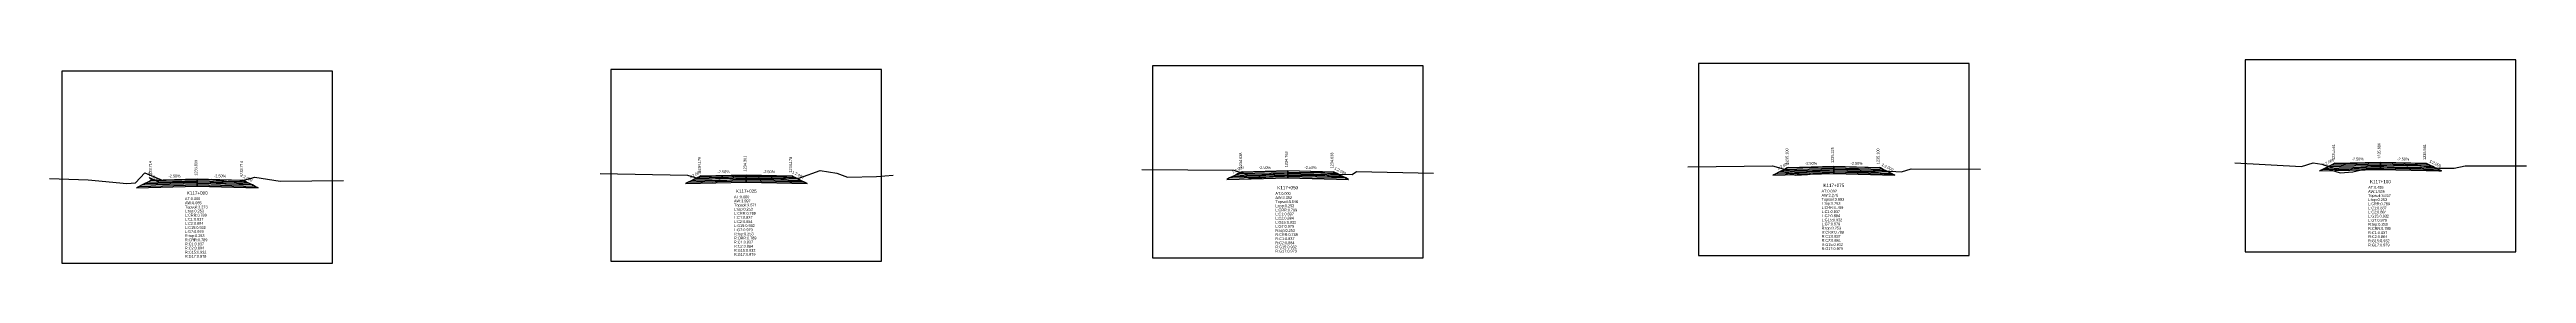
# Model space of a CAD drawing. Extents: x -7 to 78429, y 1189 to 1262.
# Drawn here: x 74522.9 to 74794.7, y 1224.6 to 1246.9 of the extents above; entities that cross this region are included whole.
import ezdxf
from ezdxf.enums import TextEntityAlignment as Align

# ---------------------------------------------------------------- set-up
doc = ezdxf.new("R2010")
doc.units = 0

msp = doc.modelspace()

# ---------------------------------------------------------------- linework, layer by layer
at = {"layer": 'A4_BORDER', "color": 7}
for points in [[(74524.26, 1224.631), (74553.96, 1224.631), (74553.96, 1245.631), (74524.26, 1245.631), (74524.26, 1224.631)], [(74584.513, 1224.832), (74614.213, 1224.832), (74614.213, 1245.832), (74584.513, 1245.832), (74584.513, 1224.832)], [(74643.922, 1225.203), (74673.622, 1225.203), (74673.622, 1246.203), (74643.922, 1246.203), (74643.922, 1225.203)], [(74703.856, 1225.464), (74733.556, 1225.464), (74733.556, 1246.464), (74703.856, 1246.464), (74703.856, 1225.464)], [(74763.842, 1225.873), (74793.542, 1225.873), (74793.542, 1246.873), (74763.842, 1246.873), (74763.842, 1225.873)]]:
    msp.add_lwpolyline(points, dxfattribs=at)
at = {"layer": 'CLEAR_GROUND', "color": 8}
for points in [[(74653.22, 1234.362), (74654.741, 1233.892), (74658.807, 1234.248), (74662.55, 1234.249), (74664.053, 1234.058), (74664.941, 1234.053)], [(74712.92, 1234.707), (74714.521, 1234.243), (74715.813, 1234.313), (74716.702, 1234.442), (74718.741, 1234.593), (74722.488, 1234.676), (74724.182, 1234.445), (74725.127, 1234.389)], [(74772.62, 1235.025), (74774.264, 1234.502), (74775.642, 1234.636), (74776.593, 1234.845), (74778.707, 1234.996), (74779.781, 1235.099), (74782.825, 1235.025), (74785.105, 1234.723), (74785.368, 1234.723)], [(74533.82, 1234.004), (74535.194, 1233.41), (74537.837, 1233.535), (74539.091, 1233.481), (74540.619, 1233.511), (74542.296, 1233.299), (74543.703, 1233.272), (74544.558, 1233.49)], [(74593.52, 1233.755), (74594.165, 1233.565), (74595.612, 1233.537), (74598.526, 1233.838), (74599.348, 1233.857), (74602.944, 1233.881), (74604.405, 1233.632), (74605.3, 1233.663), (74605.352, 1233.682)]]:
    msp.add_lwpolyline(points, dxfattribs=at)
at = {"layer": 'DESIGN_ROAD_TRIMMED', "color": 1}
for points in [[(74593.52, 1233.755), (74594.363, 1234.176), (74594.363, 1234.176), (74594.258, 1234.123), (74594.258, 1234.123), (74593.942, 1233.965), (74593.942, 1233.965), (74593.626, 1233.808), (74593.626, 1233.808), (74593.31, 1233.65), (74593.31, 1233.65), (74592.994, 1233.492), (74592.994, 1233.492), (74592.679, 1233.334), (74599.363, 1233.501), (74599.363, 1233.651), (74599.363, 1233.651), (74599.363, 1233.801), (74599.363, 1233.801), (74599.363, 1233.951), (74599.363, 1233.951), (74599.363, 1234.101), (74599.363, 1234.101), (74599.363, 1234.251), (74599.363, 1234.251), (74599.363, 1234.301), (74599.363, 1234.301), (74599.363, 1234.301), (74599.363, 1234.301), (74599.363, 1234.301), (74599.363, 1234.251), (74599.363, 1234.251), (74599.363, 1234.101), (74599.363, 1234.101), (74599.363, 1233.951), (74599.363, 1233.951), (74599.363, 1233.801), (74599.363, 1233.801), (74599.363, 1233.651), (74599.363, 1233.651), (74599.363, 1233.501), (74606.047, 1233.334), (74605.731, 1233.492), (74605.731, 1233.492), (74605.415, 1233.65), (74605.415, 1233.65), (74605.1, 1233.808), (74605.1, 1233.808), (74604.784, 1233.965), (74604.784, 1233.965), (74604.468, 1234.123), (74604.468, 1234.123), (74604.363, 1234.176), (74604.363, 1234.176), (74605.352, 1233.682)], [(74653.22, 1234.362), (74653.772, 1234.638), (74653.772, 1234.638), (74653.666, 1234.585), (74653.666, 1234.585), (74653.35, 1234.427), (74653.35, 1234.427), (74653.035, 1234.27), (74653.035, 1234.27), (74652.719, 1234.112), (74652.719, 1234.112), (74652.403, 1233.954), (74652.403, 1233.954), (74652.087, 1233.796), (74658.772, 1233.963), (74658.772, 1234.113), (74658.772, 1234.113), (74658.772, 1234.263), (74658.772, 1234.263), (74658.772, 1234.413), (74658.772, 1234.413), (74658.772, 1234.563), (74658.772, 1234.563), (74658.772, 1234.713), (74658.772, 1234.713), (74658.772, 1234.763), (74658.772, 1234.763), (74658.772, 1234.763), (74658.772, 1234.763), (74658.772, 1234.763), (74658.772, 1234.713), (74658.772, 1234.713), (74658.772, 1234.563), (74658.772, 1234.563), (74658.772, 1234.413), (74658.772, 1234.413), (74658.772, 1234.263), (74658.772, 1234.263), (74658.772, 1234.113), (74658.772, 1234.113), (74658.772, 1233.963), (74665.456, 1233.796), (74665.14, 1233.954), (74665.14, 1233.954), (74664.824, 1234.112), (74664.824, 1234.112), (74664.508, 1234.27), (74664.508, 1234.27), (74664.193, 1234.427), (74664.193, 1234.427), (74663.877, 1234.585), (74663.877, 1234.585), (74663.772, 1234.638), (74663.772, 1234.638), (74664.941, 1234.053)], [(74712.92, 1234.707), (74713.706, 1235.1), (74713.706, 1235.1), (74713.601, 1235.047), (74713.601, 1235.047), (74713.285, 1234.889), (74713.285, 1234.889), (74712.969, 1234.732), (74712.969, 1234.732), (74712.653, 1234.574), (74712.653, 1234.574), (74712.338, 1234.416), (74712.338, 1234.416), (74712.022, 1234.258), (74718.706, 1234.425), (74718.706, 1234.575), (74718.706, 1234.575), (74718.706, 1234.725), (74718.706, 1234.725), (74718.706, 1234.875), (74718.706, 1234.875), (74718.706, 1235.025), (74718.706, 1235.025), (74718.706, 1235.175), (74718.706, 1235.175), (74718.706, 1235.225), (74718.706, 1235.225), (74718.706, 1235.225), (74718.706, 1235.225), (74718.706, 1235.225), (74718.706, 1235.175), (74718.706, 1235.175), (74718.706, 1235.025), (74718.706, 1235.025), (74718.706, 1234.875), (74718.706, 1234.875), (74718.706, 1234.725), (74718.706, 1234.725), (74718.706, 1234.575), (74718.706, 1234.575), (74718.706, 1234.425), (74725.39, 1234.258), (74725.074, 1234.416), (74725.074, 1234.416), (74724.759, 1234.574), (74724.759, 1234.574), (74724.443, 1234.732), (74724.443, 1234.732), (74724.127, 1234.889), (74724.127, 1234.889), (74723.811, 1235.047), (74723.811, 1235.047), (74723.706, 1235.1), (74723.706, 1235.1), (74725.127, 1234.389)], [(74772.62, 1235.025), (74773.692, 1235.561), (74773.692, 1235.561), (74773.586, 1235.508), (74773.586, 1235.508), (74773.271, 1235.35), (74773.271, 1235.35), (74772.955, 1235.193), (74772.955, 1235.193), (74772.639, 1235.035), (74772.639, 1235.035), (74772.323, 1234.877), (74772.323, 1234.877), (74772.007, 1234.719), (74778.692, 1234.886), (74778.692, 1235.036), (74778.692, 1235.036), (74778.692, 1235.186), (74778.692, 1235.186), (74778.692, 1235.336), (74778.692, 1235.336), (74778.692, 1235.486), (74778.692, 1235.486), (74778.692, 1235.636), (74778.692, 1235.636), (74778.692, 1235.686), (74778.692, 1235.686), (74778.692, 1235.686), (74778.692, 1235.686), (74778.692, 1235.686), (74778.692, 1235.636), (74778.692, 1235.636), (74778.692, 1235.486), (74778.692, 1235.486), (74778.692, 1235.336), (74778.692, 1235.336), (74778.692, 1235.186), (74778.692, 1235.186), (74778.692, 1235.036), (74778.692, 1235.036), (74778.692, 1234.886), (74785.376, 1234.719), (74785.06, 1234.877), (74785.06, 1234.877), (74784.744, 1235.035), (74784.744, 1235.035), (74784.428, 1235.193), (74784.428, 1235.193), (74784.113, 1235.35), (74784.113, 1235.35), (74783.797, 1235.508), (74783.797, 1235.508), (74783.692, 1235.561), (74783.692, 1235.561), (74785.368, 1234.723)], [(74533.82, 1234.004), (74534.11, 1233.714), (74534.11, 1233.714), (74534.005, 1233.661), (74534.005, 1233.661), (74533.689, 1233.503), (74533.689, 1233.503), (74533.374, 1233.346), (74533.374, 1233.346), (74533.058, 1233.188), (74533.058, 1233.188), (74532.742, 1233.03), (74532.742, 1233.03), (74532.426, 1232.872), (74539.11, 1233.039), (74539.11, 1233.189), (74539.11, 1233.189), (74539.11, 1233.339), (74539.11, 1233.339), (74539.11, 1233.489), (74539.11, 1233.489), (74539.11, 1233.639), (74539.11, 1233.639), (74539.11, 1233.789), (74539.11, 1233.789), (74539.11, 1233.839), (74539.11, 1233.839), (74539.11, 1233.839), (74539.11, 1233.839), (74539.11, 1233.839), (74539.11, 1233.789), (74539.11, 1233.789), (74539.11, 1233.639), (74539.11, 1233.639), (74539.11, 1233.489), (74539.11, 1233.489), (74539.11, 1233.339), (74539.11, 1233.339), (74539.11, 1233.189), (74539.11, 1233.189), (74539.11, 1233.039), (74545.795, 1232.872), (74545.479, 1233.03), (74545.479, 1233.03), (74545.163, 1233.188), (74545.163, 1233.188), (74544.847, 1233.346), (74544.847, 1233.346), (74544.531, 1233.503), (74544.531, 1233.503), (74544.216, 1233.661), (74544.216, 1233.661), (74544.11, 1233.714), (74544.11, 1233.714), (74544.558, 1233.49)]]:
    msp.add_lwpolyline(points, dxfattribs=at)
at = {"layer": 'FINISHED_ROAD', "color": 2}
for points in [[(74594.363, 1234.176), (74594.363, 1234.176), (74599.363, 1234.301), (74604.363, 1234.176), (74604.363, 1234.176)], [(74653.772, 1234.638), (74653.772, 1234.638), (74658.772, 1234.763), (74663.772, 1234.638), (74663.772, 1234.638)], [(74713.706, 1235.1), (74713.706, 1235.1), (74718.706, 1235.225), (74723.706, 1235.1), (74723.706, 1235.1)], [(74773.692, 1235.561), (74773.692, 1235.561), (74778.692, 1235.686), (74783.692, 1235.561), (74783.692, 1235.561)], [(74534.11, 1233.714), (74534.11, 1233.714), (74539.11, 1233.839), (74544.11, 1233.714), (74544.11, 1233.714)]]:
    msp.add_lwpolyline(points, dxfattribs=at)
at = {"layer": 'LAYER_0', "color": 4}
for points in [[(74594.363, 1234.176), (74594.258, 1234.123), (74599.363, 1234.251), (74599.363, 1234.301)], [(74653.772, 1234.638), (74653.666, 1234.585), (74658.772, 1234.713), (74658.772, 1234.763)], [(74713.706, 1235.1), (74713.601, 1235.047), (74718.706, 1235.175), (74718.706, 1235.225)], [(74773.692, 1235.561), (74773.586, 1235.508), (74778.692, 1235.636), (74778.692, 1235.686)], [(74534.11, 1233.714), (74534.005, 1233.661), (74539.11, 1233.789), (74539.11, 1233.839)]]:
    msp.add_lwpolyline(points, dxfattribs=at)
at = {"layer": 'LAYER_1', "color": 4}
for points in [[(74594.258, 1234.123), (74593.942, 1233.965), (74599.363, 1234.101), (74599.363, 1234.251)], [(74653.666, 1234.585), (74653.35, 1234.427), (74658.772, 1234.563), (74658.772, 1234.713)], [(74713.601, 1235.047), (74713.285, 1234.889), (74718.706, 1235.025), (74718.706, 1235.175)], [(74773.586, 1235.508), (74773.271, 1235.35), (74778.692, 1235.486), (74778.692, 1235.636)], [(74534.005, 1233.661), (74533.689, 1233.503), (74539.11, 1233.639), (74539.11, 1233.789)]]:
    msp.add_lwpolyline(points, dxfattribs=at)
at = {"layer": 'LAYER_10', "color": 6}
for points in [[(74664.824, 1234.112), (74665.14, 1233.954), (74658.772, 1234.113), (74658.772, 1234.263)], [(74724.759, 1234.574), (74725.074, 1234.416), (74718.706, 1234.575), (74718.706, 1234.725)], [(74784.744, 1235.035), (74785.06, 1234.877), (74778.692, 1235.036), (74778.692, 1235.186)], [(74545.163, 1233.188), (74545.479, 1233.03), (74539.11, 1233.189), (74539.11, 1233.339)], [(74605.415, 1233.65), (74605.731, 1233.492), (74599.363, 1233.651), (74599.363, 1233.801)]]:
    msp.add_lwpolyline(points, dxfattribs=at)
at = {"layer": 'LAYER_11', "color": 6}
for points in [[(74665.14, 1233.954), (74665.456, 1233.796), (74658.772, 1233.963), (74658.772, 1234.113)], [(74725.074, 1234.416), (74725.39, 1234.258), (74718.706, 1234.425), (74718.706, 1234.575)], [(74785.06, 1234.877), (74785.376, 1234.719), (74778.692, 1234.886), (74778.692, 1235.036)], [(74545.479, 1233.03), (74545.795, 1232.872), (74539.11, 1233.039), (74539.11, 1233.189)], [(74605.731, 1233.492), (74606.047, 1233.334), (74599.363, 1233.501), (74599.363, 1233.651)]]:
    msp.add_lwpolyline(points, dxfattribs=at)
at = {"layer": 'LAYER_2', "color": 4}
for points in [[(74593.942, 1233.965), (74593.626, 1233.808), (74599.363, 1233.951), (74599.363, 1234.101)], [(74653.35, 1234.427), (74653.035, 1234.27), (74658.772, 1234.413), (74658.772, 1234.563)], [(74713.285, 1234.889), (74712.969, 1234.732), (74718.706, 1234.875), (74718.706, 1235.025)], [(74773.271, 1235.35), (74772.955, 1235.193), (74778.692, 1235.336), (74778.692, 1235.486)], [(74533.689, 1233.503), (74533.374, 1233.346), (74539.11, 1233.489), (74539.11, 1233.639)]]:
    msp.add_lwpolyline(points, dxfattribs=at)
at = {"layer": 'LAYER_3', "color": 4}
for points in [[(74653.035, 1234.27), (74652.719, 1234.112), (74658.772, 1234.263), (74658.772, 1234.413)], [(74712.969, 1234.732), (74712.653, 1234.574), (74718.706, 1234.725), (74718.706, 1234.875)], [(74772.955, 1235.193), (74772.639, 1235.035), (74778.692, 1235.186), (74778.692, 1235.336)], [(74533.374, 1233.346), (74533.058, 1233.188), (74539.11, 1233.339), (74539.11, 1233.489)], [(74593.626, 1233.808), (74593.31, 1233.65), (74599.363, 1233.801), (74599.363, 1233.951)]]:
    msp.add_lwpolyline(points, dxfattribs=at)
at = {"layer": 'LAYER_4', "color": 4}
for points in [[(74652.719, 1234.112), (74652.403, 1233.954), (74658.772, 1234.113), (74658.772, 1234.263)], [(74712.653, 1234.574), (74712.338, 1234.416), (74718.706, 1234.575), (74718.706, 1234.725)], [(74772.639, 1235.035), (74772.323, 1234.877), (74778.692, 1235.036), (74778.692, 1235.186)], [(74533.058, 1233.188), (74532.742, 1233.03), (74539.11, 1233.189), (74539.11, 1233.339)], [(74593.31, 1233.65), (74592.994, 1233.492), (74599.363, 1233.651), (74599.363, 1233.801)]]:
    msp.add_lwpolyline(points, dxfattribs=at)
at = {"layer": 'LAYER_5', "color": 4}
for points in [[(74652.403, 1233.954), (74652.087, 1233.796), (74658.772, 1233.963), (74658.772, 1234.113)], [(74712.338, 1234.416), (74712.022, 1234.258), (74718.706, 1234.425), (74718.706, 1234.575)], [(74772.323, 1234.877), (74772.007, 1234.719), (74778.692, 1234.886), (74778.692, 1235.036)], [(74532.742, 1233.03), (74532.426, 1232.872), (74539.11, 1233.039), (74539.11, 1233.189)], [(74592.994, 1233.492), (74592.679, 1233.334), (74599.363, 1233.501), (74599.363, 1233.651)]]:
    msp.add_lwpolyline(points, dxfattribs=at)
at = {"layer": 'LAYER_6', "color": 6}
for points in [[(74604.363, 1234.176), (74604.468, 1234.123), (74599.363, 1234.251), (74599.363, 1234.301)], [(74663.772, 1234.638), (74663.877, 1234.585), (74658.772, 1234.713), (74658.772, 1234.763)], [(74723.706, 1235.1), (74723.811, 1235.047), (74718.706, 1235.175), (74718.706, 1235.225)], [(74783.692, 1235.561), (74783.797, 1235.508), (74778.692, 1235.636), (74778.692, 1235.686)], [(74544.11, 1233.714), (74544.216, 1233.661), (74539.11, 1233.789), (74539.11, 1233.839)]]:
    msp.add_lwpolyline(points, dxfattribs=at)
at = {"layer": 'LAYER_7', "color": 6}
for points in [[(74604.468, 1234.123), (74604.784, 1233.965), (74599.363, 1234.101), (74599.363, 1234.251)], [(74663.877, 1234.585), (74664.193, 1234.427), (74658.772, 1234.563), (74658.772, 1234.713)], [(74723.811, 1235.047), (74724.127, 1234.889), (74718.706, 1235.025), (74718.706, 1235.175)], [(74783.797, 1235.508), (74784.113, 1235.35), (74778.692, 1235.486), (74778.692, 1235.636)], [(74544.216, 1233.661), (74544.531, 1233.503), (74539.11, 1233.639), (74539.11, 1233.789)]]:
    msp.add_lwpolyline(points, dxfattribs=at)
at = {"layer": 'LAYER_8', "color": 6}
for points in [[(74604.784, 1233.965), (74605.1, 1233.808), (74599.363, 1233.951), (74599.363, 1234.101)], [(74664.193, 1234.427), (74664.508, 1234.27), (74658.772, 1234.413), (74658.772, 1234.563)], [(74724.127, 1234.889), (74724.443, 1234.732), (74718.706, 1234.875), (74718.706, 1235.025)], [(74784.113, 1235.35), (74784.428, 1235.193), (74778.692, 1235.336), (74778.692, 1235.486)], [(74544.531, 1233.503), (74544.847, 1233.346), (74539.11, 1233.489), (74539.11, 1233.639)]]:
    msp.add_lwpolyline(points, dxfattribs=at)
at = {"layer": 'LAYER_9', "color": 6}
for points in [[(74664.508, 1234.27), (74664.824, 1234.112), (74658.772, 1234.263), (74658.772, 1234.413)], [(74724.443, 1234.732), (74724.759, 1234.574), (74718.706, 1234.725), (74718.706, 1234.875)], [(74784.428, 1235.193), (74784.744, 1235.035), (74778.692, 1235.186), (74778.692, 1235.336)], [(74544.847, 1233.346), (74545.163, 1233.188), (74539.11, 1233.339), (74539.11, 1233.489)], [(74605.1, 1233.808), (74605.415, 1233.65), (74599.363, 1233.801), (74599.363, 1233.951)]]:
    msp.add_lwpolyline(points, dxfattribs=at)
at = {"layer": 'NATURAL_GROUND', "color": 3}
for points in [[(74522.9, 1233.886), (74527.154, 1233.733), (74531.369, 1233.344), (74532.343, 1233.404), (74533.362, 1234.529), (74535.249, 1233.713), (74537.836, 1233.835), (74539.094, 1233.781), (74540.634, 1233.812), (74542.317, 1233.599), (74543.668, 1233.573), (74545.445, 1234.026), (74548.211, 1233.618), (74555.165, 1233.689)], [(74583.335, 1234.435), (74592.913, 1234.246), (74594.211, 1233.864), (74595.6, 1233.838), (74598.507, 1234.138), (74599.344, 1234.157), (74602.969, 1234.181), (74604.425, 1233.933), (74605.242, 1233.961), (74607.462, 1234.777), (74609.3, 1234.467), (74610.475, 1234.033), (74613.644, 1234.103), (74615.463, 1234.24)], [(74642.779, 1234.873), (74652.847, 1234.792), (74654.774, 1234.196), (74658.794, 1234.548), (74662.569, 1234.549), (74664.073, 1234.358), (74665.836, 1234.348), (74666.31, 1234.651), (74674.79, 1234.478)], [(74702.67, 1235.172), (74711.97, 1235.295), (74714.556, 1234.545), (74715.783, 1234.612), (74716.669, 1234.741), (74718.727, 1234.892), (74722.505, 1234.976), (74724.211, 1234.744), (74726.118, 1234.631), (74727.201, 1234.95), (74734.802, 1234.901)], [(74762.704, 1235.621), (74770.042, 1235.217), (74771.318, 1235.59), (74772.245, 1235.459), (74774.297, 1234.806), (74775.595, 1234.932), (74776.55, 1235.142), (74778.682, 1235.295), (74779.771, 1235.4), (74782.849, 1235.324), (74785.125, 1235.023), (74786.782, 1235.023), (74787.993, 1235.271), (74794.713, 1235.267)]]:
    msp.add_lwpolyline(points, dxfattribs=at)
at = {"layer": 'STRUCTURE_LEFT', "color": 4}
for points in [[(74594.363, 1234.176), (74594.258, 1234.123), (74594.258, 1234.123), (74593.942, 1233.965), (74593.942, 1233.965), (74593.626, 1233.808), (74593.626, 1233.808), (74593.31, 1233.65), (74593.31, 1233.65), (74592.994, 1233.492), (74592.994, 1233.492), (74592.679, 1233.334), (74599.363, 1233.501), (74599.363, 1233.651), (74599.363, 1233.651), (74599.363, 1233.801), (74599.363, 1233.801), (74599.363, 1233.951), (74599.363, 1233.951), (74599.363, 1234.101), (74599.363, 1234.101), (74599.363, 1234.251), (74599.363, 1234.251), (74599.363, 1234.301), (74599.363, 1234.301)], [(74653.772, 1234.638), (74653.666, 1234.585), (74653.666, 1234.585), (74653.35, 1234.427), (74653.35, 1234.427), (74653.035, 1234.27), (74653.035, 1234.27), (74652.719, 1234.112), (74652.719, 1234.112), (74652.403, 1233.954), (74652.403, 1233.954), (74652.087, 1233.796), (74658.772, 1233.963), (74658.772, 1234.113), (74658.772, 1234.113), (74658.772, 1234.263), (74658.772, 1234.263), (74658.772, 1234.413), (74658.772, 1234.413), (74658.772, 1234.563), (74658.772, 1234.563), (74658.772, 1234.713), (74658.772, 1234.713), (74658.772, 1234.763), (74658.772, 1234.763)], [(74713.706, 1235.1), (74713.601, 1235.047), (74713.601, 1235.047), (74713.285, 1234.889), (74713.285, 1234.889), (74712.969, 1234.732), (74712.969, 1234.732), (74712.653, 1234.574), (74712.653, 1234.574), (74712.338, 1234.416), (74712.338, 1234.416), (74712.022, 1234.258), (74718.706, 1234.425), (74718.706, 1234.575), (74718.706, 1234.575), (74718.706, 1234.725), (74718.706, 1234.725), (74718.706, 1234.875), (74718.706, 1234.875), (74718.706, 1235.025), (74718.706, 1235.025), (74718.706, 1235.175), (74718.706, 1235.175), (74718.706, 1235.225), (74718.706, 1235.225)], [(74773.692, 1235.561), (74773.586, 1235.508), (74773.586, 1235.508), (74773.271, 1235.35), (74773.271, 1235.35), (74772.955, 1235.193), (74772.955, 1235.193), (74772.639, 1235.035), (74772.639, 1235.035), (74772.323, 1234.877), (74772.323, 1234.877), (74772.007, 1234.719), (74778.692, 1234.886), (74778.692, 1235.036), (74778.692, 1235.036), (74778.692, 1235.186), (74778.692, 1235.186), (74778.692, 1235.336), (74778.692, 1235.336), (74778.692, 1235.486), (74778.692, 1235.486), (74778.692, 1235.636), (74778.692, 1235.636), (74778.692, 1235.686), (74778.692, 1235.686)], [(74534.11, 1233.714), (74534.005, 1233.661), (74534.005, 1233.661), (74533.689, 1233.503), (74533.689, 1233.503), (74533.374, 1233.346), (74533.374, 1233.346), (74533.058, 1233.188), (74533.058, 1233.188), (74532.742, 1233.03), (74532.742, 1233.03), (74532.426, 1232.872), (74539.11, 1233.039), (74539.11, 1233.189), (74539.11, 1233.189), (74539.11, 1233.339), (74539.11, 1233.339), (74539.11, 1233.489), (74539.11, 1233.489), (74539.11, 1233.639), (74539.11, 1233.639), (74539.11, 1233.789), (74539.11, 1233.789), (74539.11, 1233.839), (74539.11, 1233.839)]]:
    msp.add_lwpolyline(points, dxfattribs=at)
at = {"layer": 'STRUCTURE_RIGHT', "color": 6}
for points in [[(74599.363, 1234.301), (74599.363, 1234.301), (74599.363, 1234.251), (74599.363, 1234.251), (74599.363, 1234.101), (74599.363, 1234.101), (74599.363, 1233.951), (74599.363, 1233.951), (74599.363, 1233.801), (74599.363, 1233.801), (74599.363, 1233.651), (74599.363, 1233.651), (74599.363, 1233.501), (74606.047, 1233.334), (74605.731, 1233.492), (74605.731, 1233.492), (74605.415, 1233.65), (74605.415, 1233.65), (74605.1, 1233.808), (74605.1, 1233.808), (74604.784, 1233.965), (74604.784, 1233.965), (74604.468, 1234.123), (74604.468, 1234.123), (74604.363, 1234.176)], [(74658.772, 1234.763), (74658.772, 1234.763), (74658.772, 1234.713), (74658.772, 1234.713), (74658.772, 1234.563), (74658.772, 1234.563), (74658.772, 1234.413), (74658.772, 1234.413), (74658.772, 1234.263), (74658.772, 1234.263), (74658.772, 1234.113), (74658.772, 1234.113), (74658.772, 1233.963), (74665.456, 1233.796), (74665.14, 1233.954), (74665.14, 1233.954), (74664.824, 1234.112), (74664.824, 1234.112), (74664.508, 1234.27), (74664.508, 1234.27), (74664.193, 1234.427), (74664.193, 1234.427), (74663.877, 1234.585), (74663.877, 1234.585), (74663.772, 1234.638)], [(74718.706, 1235.225), (74718.706, 1235.225), (74718.706, 1235.175), (74718.706, 1235.175), (74718.706, 1235.025), (74718.706, 1235.025), (74718.706, 1234.875), (74718.706, 1234.875), (74718.706, 1234.725), (74718.706, 1234.725), (74718.706, 1234.575), (74718.706, 1234.575), (74718.706, 1234.425), (74725.39, 1234.258), (74725.074, 1234.416), (74725.074, 1234.416), (74724.759, 1234.574), (74724.759, 1234.574), (74724.443, 1234.732), (74724.443, 1234.732), (74724.127, 1234.889), (74724.127, 1234.889), (74723.811, 1235.047), (74723.811, 1235.047), (74723.706, 1235.1)], [(74778.692, 1235.686), (74778.692, 1235.686), (74778.692, 1235.636), (74778.692, 1235.636), (74778.692, 1235.486), (74778.692, 1235.486), (74778.692, 1235.336), (74778.692, 1235.336), (74778.692, 1235.186), (74778.692, 1235.186), (74778.692, 1235.036), (74778.692, 1235.036), (74778.692, 1234.886), (74785.376, 1234.719), (74785.06, 1234.877), (74785.06, 1234.877), (74784.744, 1235.035), (74784.744, 1235.035), (74784.428, 1235.193), (74784.428, 1235.193), (74784.113, 1235.35), (74784.113, 1235.35), (74783.797, 1235.508), (74783.797, 1235.508), (74783.692, 1235.561)], [(74539.11, 1233.839), (74539.11, 1233.839), (74539.11, 1233.789), (74539.11, 1233.789), (74539.11, 1233.639), (74539.11, 1233.639), (74539.11, 1233.489), (74539.11, 1233.489), (74539.11, 1233.339), (74539.11, 1233.339), (74539.11, 1233.189), (74539.11, 1233.189), (74539.11, 1233.039), (74545.795, 1232.872), (74545.479, 1233.03), (74545.479, 1233.03), (74545.163, 1233.188), (74545.163, 1233.188), (74544.847, 1233.346), (74544.847, 1233.346), (74544.531, 1233.503), (74544.531, 1233.503), (74544.216, 1233.661), (74544.216, 1233.661), (74544.11, 1233.714)]]:
    msp.add_lwpolyline(points, dxfattribs=at)

# ---------------------------------------------------------------- texts
at = {"layer": 'INFO_TEXT'}
for s, p in [('AT:0.000', (74537.76, 1231.531)), ('AW:6.085', (74537.76, 1231.081)), ('AT:0.000', (74598.013, 1231.732)), ('AW:3.997', (74598.013, 1231.282)), ('AT:0.000', (74657.422, 1232.103)), ('AW:3.352', (74657.422, 1231.653)), ('Topsoil:3.546', (74657.422, 1231.203)), ('AT:0.092', (74717.356, 1232.364)), ('AW:2.276', (74717.356, 1231.914)), ('Topsoil:3.693', (74717.356, 1231.464)), ('L:top:0.253', (74717.356, 1231.014)), ('AT:0.495', (74777.342, 1232.773)), ('AW:1.536', (74777.342, 1232.323)), ('Topsoil:3.867', (74777.342, 1231.873)), ('L:top:0.253', (74777.342, 1231.423)), ('Topsoil:3.273', (74537.76, 1230.631)), ('L:top:0.253', (74537.76, 1230.181)), ('L:CRR:0.789', (74537.76, 1229.731)), ('L:C1:0.837', (74537.76, 1229.281)), ('L:C2:0.884', (74537.76, 1228.831)), ('L:G15:0.932', (74537.76, 1228.381)), ('Topsoil:3.571', (74598.013, 1230.832)), ('L:top:0.253', (74598.013, 1230.382)), ('L:CRR:0.789', (74598.013, 1229.932)), ('L:C1:0.837', (74598.013, 1229.482)), ('L:C2:0.884', (74598.013, 1229.032)), ('L:G15:0.932', (74598.013, 1228.582)), ('L:top:0.253', (74657.422, 1230.753)), ('L:CRR:0.789', (74657.422, 1230.303)), ('L:C1:0.837', (74657.422, 1229.853)), ('L:C2:0.884', (74657.422, 1229.403)), ('L:G15:0.932', (74657.422, 1228.953)), ('L:G7:0.979', (74657.422, 1228.503)), ('L:CRR:0.789', (74717.356, 1230.564)), ('L:C1:0.837', (74717.356, 1230.114)), ('L:C2:0.884', (74717.356, 1229.664)), ('L:G15:0.932', (74717.356, 1229.214)), ('L:G7:0.979', (74717.356, 1228.764)), ('R:top:0.253', (74717.356, 1228.314)), ('L:CRR:0.789', (74777.342, 1230.973)), ('L:C1:0.837', (74777.342, 1230.523)), ('L:C2:0.884', (74777.342, 1230.073)), ('L:G15:0.932', (74777.342, 1229.623)), ('L:G7:0.979', (74777.342, 1229.173)), ('R:top:0.253', (74777.342, 1228.723)), ('L:G7:0.979', (74537.76, 1227.931)), ('R:top:0.253', (74537.76, 1227.481)), ('R:CRR:0.789', (74537.76, 1227.031)), ('R:C1:0.837', (74537.76, 1226.581)), ('R:C2:0.884', (74537.76, 1226.131)), ('R:G15:0.932', (74537.76, 1225.681)), ('L:G7:0.979', (74598.013, 1228.132)), ('R:top:0.253', (74598.013, 1227.682)), ('R:CRR:0.789', (74598.013, 1227.232)), ('R:C1:0.837', (74598.013, 1226.782)), ('R:C2:0.884', (74598.013, 1226.332)), ('R:G15:0.932', (74598.013, 1225.882)), ('R:top:0.253', (74657.422, 1228.053)), ('R:CRR:0.789', (74657.422, 1227.603)), ('R:C1:0.837', (74657.422, 1227.153)), ('R:C2:0.884', (74657.422, 1226.703)), ('R:G15:0.932', (74657.422, 1226.253)), ('R:G17:0.979', (74657.422, 1225.803)), ('R:CRR:0.789', (74717.356, 1227.864)), ('R:C1:0.837', (74717.356, 1227.414)), ('R:C2:0.884', (74717.356, 1226.964)), ('R:G15:0.932', (74717.356, 1226.514)), ('R:G17:0.979', (74717.356, 1226.064)), ('R:CRR:0.789', (74777.342, 1228.273)), ('R:C1:0.837', (74777.342, 1227.823)), ('R:C2:0.884', (74777.342, 1227.373)), ('R:G15:0.932', (74777.342, 1226.923)), ('R:G17:0.979', (74777.342, 1226.473)), ('R:G17:0.979', (74537.76, 1225.231)), ('R:G17:0.979', (74598.013, 1225.432))]:
    msp.add_text(s, height=0.3, dxfattribs=at).set_placement(p)
at = {"layer": 'LEFT_TEXT_H'}
for s, p in [('1235.100', (74713.706, 1235.46)), ('1235.561', (74773.692, 1235.921)), ('1233.714', (74534.11, 1234.074)), ('1234.176', (74594.363, 1234.536)), ('1234.638', (74653.772, 1234.998))]:
    msp.add_text(s, height=0.3, rotation=90, dxfattribs=at).set_placement(p)
at = {"layer": 'POINT_TEXT_H'}
for s, p in [('1234.763', (74658.772, 1235.123)), ('1235.225', (74718.706, 1235.585)), ('1235.686', (74778.692, 1236.046)), ('1233.839', (74539.11, 1234.199)), ('1234.301', (74599.363, 1234.661))]:
    msp.add_text(s, height=0.3, rotation=90, dxfattribs=at).set_placement(p)
at = {"layer": 'RIGHT_TEXT_H'}
for s, p in [('1235.100', (74723.706, 1235.46)), ('1235.561', (74783.692, 1235.921)), ('1233.714', (74544.11, 1234.074)), ('1234.176', (74604.363, 1234.536)), ('1234.638', (74663.772, 1234.998))]:
    msp.add_text(s, height=0.3, rotation=90, dxfattribs=at).set_placement(p)
at = {"layer": 'SLOPE_left'}
for s, rotation, p in [('1:1.000', -45, (74534.092, 1233.987)), ('1:2.000', 26.565, (74593.861, 1234.126)), ('1:2.000', 26.565, (74653.415, 1234.661)), ('1:2.000', 26.565, (74713.232, 1235.065)), ('1:2.000', 26.565, (74773.075, 1235.454))]:
    msp.add_text(s, height=0.3, rotation=rotation, dxfattribs=at).set_placement(p, align=Align.BOTTOM_CENTER)
at = {"layer": 'SLOPE_right'}
for p in [(74544.415, 1233.763), (74604.938, 1234.09), (74664.437, 1234.507), (74724.497, 1234.906), (74784.61, 1235.303)]:
    msp.add_text('1:2.000', height=0.3, rotation=-26.565, dxfattribs=at).set_placement(p, align=Align.BOTTOM_CENTER)
at = {"layer": 'SLOPE_TEXT'}
for p in [(74536.61, 1234.016), (74541.61, 1234.016), (74596.863, 1234.478), (74601.863, 1234.478), (74656.272, 1234.94), (74661.272, 1234.94), (74716.206, 1235.402), (74721.206, 1235.402), (74776.192, 1235.863), (74781.192, 1235.863)]:
    msp.add_text('-2.50%', height=0.3, dxfattribs=at).set_placement(p, align=Align.CENTER)
at = {"layer": 'STATION_TITLE'}
for s, p in [('K117+000', (74539.11, 1232.131)), ('K117+025', (74599.363, 1232.332)), ('K117+050', (74658.772, 1232.703)), ('K117+075', (74718.706, 1232.964)), ('K117+100', (74778.692, 1233.373))]:
    msp.add_text(s, height=0.36, dxfattribs=at).set_placement(p, align=Align.CENTER)

doc.saveas('drawing.dxf')
